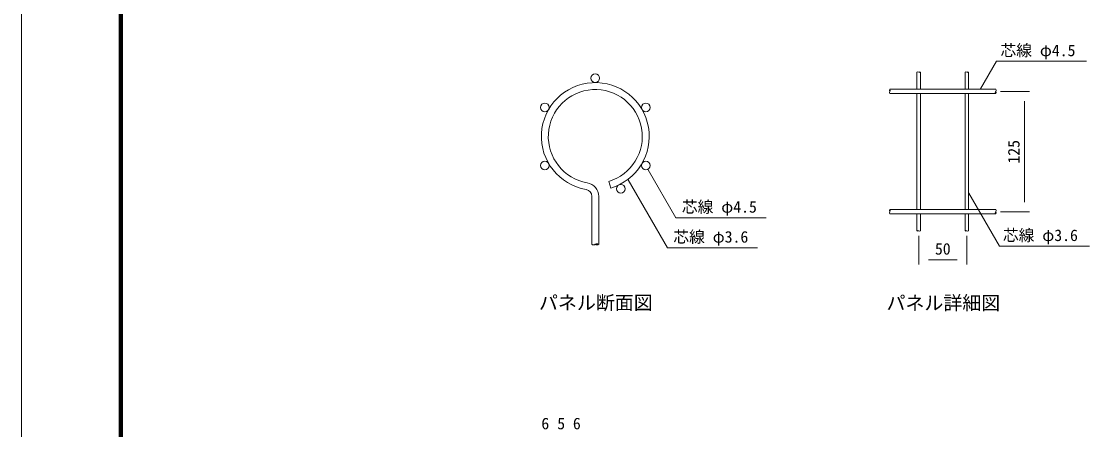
# Model space of a CAD drawing. Units: millimetres, scale not verified, with parts at other scales. Extents: x -6301 to 6299, y -4455 to 4455.
# Drawn here: x -6301 to -1831, y -1660 to 36 of the extents above; entities that cross this region are included whole.
import ezdxf
from ezdxf.enums import TextEntityAlignment as Align

# ---------------------------------------------------------------- set-up
doc = ezdxf.new("R2010")
doc.units = ezdxf.units.MM
doc.header["$LTSCALE"] = 15
for name, color, linetype, lineweight in [('0-0_D-STR-TXT', 7, 'Continuous', 9), ('0-1_D-TTL', 7, 'Continuous', 9), ('0-2_D-TTL-TXT', 7, 'Continuous', 9), ('0-3_D-STR2', 7, 'Continuous', 9), ('0-4_D-STR-DIM', 7, 'Continuous', 9)]:
    doc.layers.add(name, color=color, linetype=linetype, lineweight=lineweight)
doc.styles.add('ＭＳ ゴシック', font='')
doc.styles.get('ＭＳ ゴシック').set_extended_font_data('MS Gothic')

msp = doc.modelspace()

# ---------------------------------------------------------------- linework, layer by layer
at = {"layer": '0-0_D-STR-TXT'}
for points in [[(-1876.32, -128.9), (-2250.63, -128.9), (-2316.9, -243.69)], [(-3207.95, -779.69), (-3582.26, -779.69), (-3697.58, -579.95)], [(-3243.53, -904.25), (-3617.84, -904.25), (-3780.86, -621.89)], [(-1863.62, -897.73), (-2237.93, -897.73), (-2365.34, -677.05)]]:
    msp.add_lwpolyline(points, dxfattribs=at)
at = {"layer": '0-1_D-TTL', "color": 2}
msp.add_lwpolyline([(-6300.73, 4455), (6299.27, 4455), (6299.27, -4455), (-6300.73, -4455)], close=True, dxfattribs=at)
at = {"layer": '0-1_D-TTL'}
for points in [[(-5895.73, 4125), (5894.27, 4125), (5894.27, -4125), (-5895.73, -4125)], [(-5891.98, 4121.25), (5890.52, 4121.25), (5890.52, -4121.25), (-5891.98, -4121.25)], [(-5888.23, 4117.5), (5886.77, 4117.5), (5886.77, -4117.5), (-5888.23, -4117.5)], [(-5884.48, 4113.75), (5883.02, 4113.75), (5883.02, -4113.75), (-5884.48, -4113.75)], [(-5880.73, 4110), (5879.27, 4110), (5879.27, -4110), (-5880.73, -4110)]]:
    msp.add_lwpolyline(points, close=True, dxfattribs=at)
at = {"layer": '0-3_D-STR2'}
for p, q in [((-2580.74, -174.43), (-2580.74, -245.43)), ((-2566.34, -174.43), (-2566.34, -245.43)), ((-2380.74, -174.43), (-2380.74, -245.43)), ((-2366.34, -174.43), (-2366.34, -245.43)), ((-2693.54, -245.43), (-2253.54, -245.43)), ((-2693.54, -263.43), (-2253.54, -263.43)), ((-2580.74, -263.43), (-2580.74, -745.43)), ((-2566.34, -263.43), (-2566.34, -745.43)), ((-2380.74, -263.43), (-2380.74, -745.43)), ((-2366.34, -263.43), (-2366.34, -745.43)), ((-3861.38, -628.69), (-3853.15, -656.29)), ((-3931.56, -889.89), (-3931.56, -690.71)), ((-3902.76, -889.89), (-3902.76, -690.71)), ((-2693.54, -745.43), (-2253.54, -745.43)), ((-2693.54, -763.43), (-2253.54, -763.43)), ((-2580.74, -763.43), (-2580.74, -834.43)), ((-2566.34, -763.43), (-2566.34, -834.43)), ((-2380.74, -763.43), (-2380.74, -834.43)), ((-2366.34, -763.43), (-2366.34, -834.43))]:
    msp.add_line(p, q, dxfattribs=at)
for centre in [(-3917.16, -199.63), (-4126.74, -320.63), (-3707.58, -320.63), (-4126.74, -562.63), (-3707.58, -562.63), (-3810.62, -658.92)]:
    msp.add_circle(centre, 18, dxfattribs=at)
for centre, radius, start, end in [((-3917.16, -441.63), 224, 286.60421, 260.16066), ((-3917.16, -441.63), 195.2, 286.60421, 260.16066), ((-3960.36, -690.71), 28.8, 0, 80.16066), ((-3960.36, -690.71), 57.6, 0, 80.16066)]:
    msp.add_arc(centre, radius, start, end, dxfattribs=at)
at = {"layer": '0-4_D-STR-DIM'}
for p, q in [((-2233.54, -254.43), (-2113.54, -254.43)), ((-2133.54, -714.43), (-2133.54, -294.43)), ((-2233.54, -754.43), (-2113.54, -754.43)), ((-2573.54, -854.43), (-2573.54, -974.15)), ((-2373.54, -854.43), (-2373.54, -974.15)), ((-2533.54, -954.15), (-2413.54, -954.15))]:
    msp.add_line(p, q, dxfattribs=at)
for centre, radius, start, end in [((-2577.14, -178.05), 5.11, 45.18146, 134.81854), ((-2569.94, -178.05), 5.11, 45.18146, 134.81854), ((-2569.94, -170.8), 5.11, 225.18146, 314.81854), ((-2377.14, -178.05), 5.11, 45.18146, 134.81854), ((-2369.94, -178.05), 5.11, 45.18146, 134.81854), ((-2369.94, -170.8), 5.11, 225.18146, 314.81854), ((-2689.01, -249.93), 6.38, 135.18146, 224.81854), ((-2689.01, -258.93), 6.38, 135.18146, 224.81854), ((-2698.07, -249.93), 6.38, 315.18146, 44.81854), ((-2249.01, -258.93), 6.38, 135.18146, 224.81854), ((-2258.07, -249.93), 6.38, 315.18146, 44.81854), ((-2258.07, -258.93), 6.38, 315.18146, 44.81854), ((-2689.01, -749.93), 6.38, 135.18146, 224.81854), ((-2689.01, -758.93), 6.38, 135.18146, 224.81854), ((-2698.07, -749.93), 6.38, 315.18146, 44.81854), ((-2249.01, -758.93), 6.38, 135.18146, 224.81854), ((-2258.07, -749.93), 6.38, 315.18146, 44.81854), ((-2258.07, -758.93), 6.38, 315.18146, 44.81854), ((-2577.14, -838.05), 5.11, 45.18146, 134.81854), ((-2577.14, -830.8), 5.11, 225.18146, 314.81854), ((-2569.94, -830.8), 5.11, 225.18146, 314.81854), ((-2377.14, -838.05), 5.11, 45.18146, 134.81854), ((-2377.14, -830.8), 5.11, 225.18146, 314.81854), ((-2369.94, -830.8), 5.11, 225.18146, 314.81854), ((-3924.36, -880.29), 12, 233.12027, 306.87973), ((-3909.96, -899.48), 12, 53.12027, 126.87973), ((-3909.96, -880.29), 12, 233.12027, 306.87973)]:
    msp.add_arc(centre, radius, start, end, dxfattribs=at)

# ---------------------------------------------------------------- texts
at = {"layer": '0-0_D-STR-TXT', "style": 'ＭＳ ゴシック'}
for s, p in [('芯線 φ4.5', (-2233.96, -122.16)), ('芯線 φ4.5', (-3557.54, -772.94)), ('芯線 φ3.6', (-3593.12, -897.51)), ('芯線 φ3.6', (-2223.91, -890.99))]:
    msp.add_text(s, height=48.06, dxfattribs=at).set_placement(p, align=Align.BOTTOM_LEFT)
at = {"layer": '0-2_D-TTL-TXT', "style": 'ＭＳ ゴシック'}
for s, p in [('パネル断面図', (-4151.07, -1179.21)), ('パネル詳細図', (-2707.45, -1180.12))]:
    msp.add_text(s, height=57.73, dxfattribs=at).set_placement(p, align=Align.BOTTOM_LEFT)
at = {"layer": '0-4_D-STR-DIM', "style": 'ＭＳ ゴシック'}
msp.add_text('125', height=48.06, rotation=90, dxfattribs=at).set_placement((-2140.29, -554.43), align=Align.BOTTOM_LEFT)
for s, p in [('50', (-2506.17, -947.4)), ('6', (-4141.18, -1673.78)), ('5', (-4075.18, -1673.78)), ('6', (-4010.18, -1673.78))]:
    msp.add_text(s, height=48.06, dxfattribs=at).set_placement(p, align=Align.BOTTOM_LEFT)

doc.saveas('drawing.dxf')
